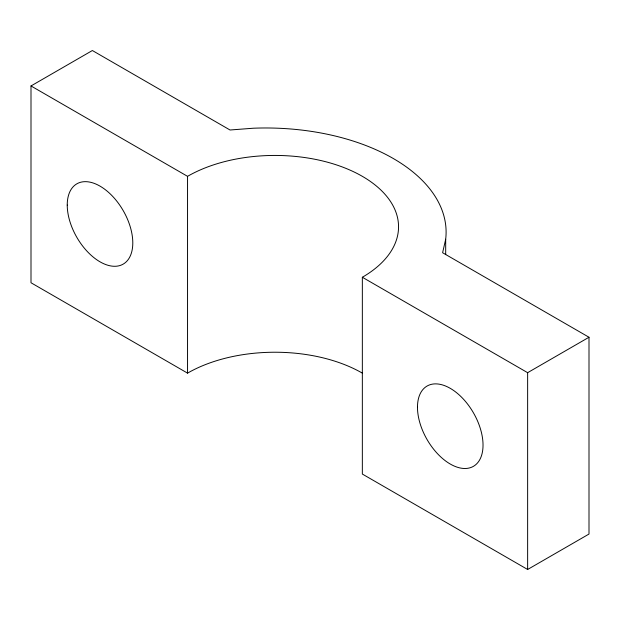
<?xml version="1.0" encoding="UTF-8"?>
<svg xmlns="http://www.w3.org/2000/svg" width="620" height="620" viewBox="0 0 620 620"><rect width="100%" height="100%" fill="white"/><g stroke="black" fill="none" stroke-linecap="round" stroke-linejoin="round"><path stroke-width="0.93" d="M31 85.955L92.365 50.522L230.02 129.999L253.41 128.216A180.459 104.183 0 0 1 445.687 239.227L442.61 252.735L589 337.249L589 534.045L527.636 569.478L362.344 474.052L362.344 277.256A123.605 71.362 0 0 0 362.344 176.336A123.605 71.362 0 0 0 187.55 176.336L31 85.955L31 282.751L187.55 373.132A123.605 71.362 0 0 1 362.344 373.132M362.344 277.256L527.636 372.682L589 337.249M527.636 372.682L527.636 569.478M445.687 239.227L445.687 254.665M187.55 176.336L187.55 373.132M67.239 205.057A46.353 26.761 60 0 0 116.405 266.213A46.353 26.761 60 0 0 116.405 200.663A46.353 26.761 60 0 0 67.239 205.057M417.477 407.262A46.353 26.761 60 0 0 466.643 468.425A46.353 26.761 60 0 0 466.643 402.876A46.353 26.761 60 0 0 417.477 407.262"/></g></svg>
